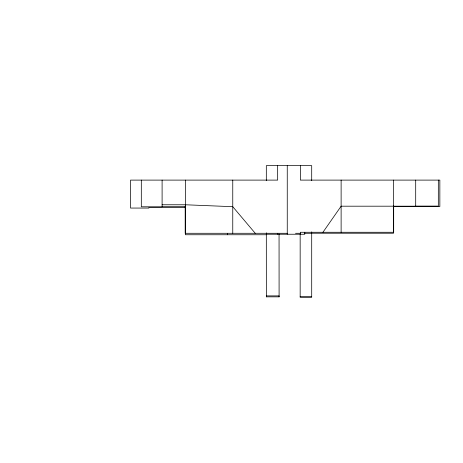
<?xml version="1.0" encoding="UTF-8"?>
<svg xmlns="http://www.w3.org/2000/svg" width="463" height="463" viewBox="0 0 463 463"><rect width="100%" height="100%" fill="white"/><g stroke="black" fill="none" stroke-linecap="round" stroke-linejoin="round"><path stroke-width="0.69" d="M322.948 232.276L341.121 206.191L415.699 206.191L415.699 180.107M162.102 204.768L185.368 204.768L232.762 206.695L255.235 233.288M415.699 206.093L438.328 206.093L438.328 180.107M418.043 206.539L439.85 206.539L439.85 180.107L300.354 180.107L300.354 165.656M162.102 206.695L185.368 206.695M393.515 206.666L427.806 206.539M185.368 207.424L148.855 207.424L148.855 208.061L130.537 208.061L130.537 180.107L277.661 180.107L277.661 165.656M311.703 233.225L393.515 233.225L393.515 180.107M287.257 233.288L185.183 233.288L185.183 205.977M295.527 233.288L300.354 233.288M304.492 233.288L311.703 233.288M279.056 234.006L279.096 296.841L266.352 296.841L266.318 233.288L266.352 234.237L304.776 234.237L304.776 232.276M266.318 234.747L185.368 234.747L185.368 180.107M300.163 296.395L311.703 296.395M279.096 296.841L279.056 295.892L266.318 295.892L266.352 296.841M266.352 232.808L266.352 234.237M393.683 205.832L393.683 232.276L300.354 232.276L300.354 234.237M341.121 180.107L341.121 232.276M311.703 180.639L311.703 165.656L266.318 165.656L266.318 180.639M311.703 231.876L311.703 297.344L300.163 297.344L300.163 234.006M287.257 165.656L287.257 234.237M277.702 233.288L277.702 234.237M232.762 180.107L232.762 233.288M227.559 233.306L227.559 234.747M162.102 180.107L162.102 206.793L141.313 206.793L141.313 180.107"/></g></svg>
